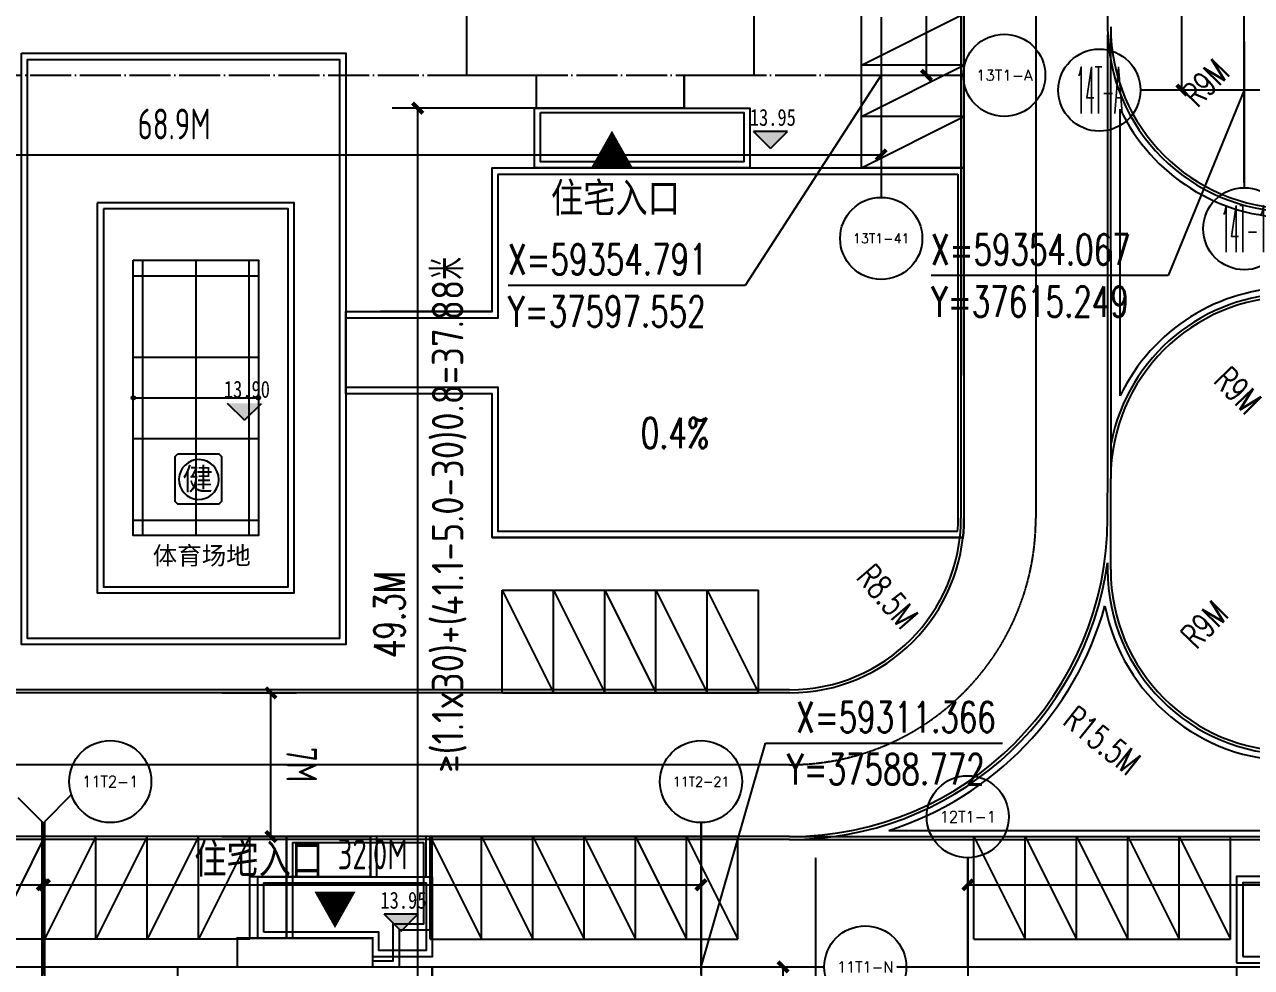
# Model space of a CAD drawing. Header units: inches. Extents: x 12502 to 585460, y 5002 to 415502.
# Drawn here: x 382557 to 442347, y 153013 to 198931 of the extents above; entities that cross this region are included whole.
import ezdxf
from ezdxf.enums import TextEntityAlignment as Align

# ---------------------------------------------------------------- set-up
doc = ezdxf.new("R2010")
doc.units = ezdxf.units.IN
doc.header["$MEASUREMENT"] = 0
for name, pattern in [('ACAD_ISO04W100', [30, 24, -3, 0, -3]), ('DASH', [0.35, 0.25, -0.1]), ('DOTE', [2.42, 2, -0.2, 0.02, -0.2])]:
    doc.linetypes.add(name, pattern=pattern)
for name, color, linetype in [('-1-500室外标高', 4, 'Continuous'), ('@YL', 2, 'Continuous'), ('@填充', 8, 'Continuous'), ('@运动', 2, 'Continuous'), ('AXIS_TEXT', 7, 'Continuous'), ('DIM_COOR', 3, 'Continuous'), ('DIM_SYMB', 3, 'Continuous'), ('DL_道路中线_支路网_', 4, 'ACAD_ISO04W100'), ('DL_道路红线_支路网_', 1, 'Continuous'), ('DOTE', 16, 'Continuous'), ('PUB_DIM', 3, 'Continuous'), ('PUB_TEXT', 7, 'Continuous'), ('RMJM - P1 - P - 120-1$0$文字说明', 7, 'Continuous'), ('SHAPE', 161, 'Continuous'), ('WALL', 4, 'Continuous'), ('YD_设施符号', 7, 'Continuous'), ('入口', 4, 'Continuous'), ('屋顶轮廓', 36, 'Continuous'), ('建筑间距退缩', 5, 'Continuous'), ('扑救面', 2, 'Continuous'), ('竖向标高', 1, 'Continuous'), ('车位', 40, 'Continuous')]:
    doc.layers.add(name, color=color, linetype=linetype)
doc.styles.add('_DIMFONT', font='gbenor.shx', dxfattribs={"bigfont": 'gbcbig.shx'})
doc.styles.add('_TCH_AXIS', font='COMPLEX', dxfattribs={"bigfont": 'GBCBIG'})
doc.styles.add('_TCH_DIM', font='SIMPLEX', dxfattribs={"bigfont": 'GBCBIG'})
doc.styles.add('_TCH_DIM_T3', font='SIMPLEX', dxfattribs={"width": 0.705882, "bigfont": 'GBCBIG'})
doc.styles.add('CHINESE', font='', dxfattribs={"width": 0.8})
doc.styles.add('COMPLEX', font='COMPLEX')
doc.styles.add('DIM_FONT', font='superos.shx', dxfattribs={"width": 0.8, "bigfont": 'haiwenzw.shx'})
doc.styles.add('DIMST', font='', dxfattribs={"width": 0.8})
doc.styles.add('GHTEXTHT', font='')
doc.styles.add('RMJM - P1 - P - 120-1$0$RMJM_TEXT', font='arial.ttf', dxfattribs={"height": 2.5})
doc.styles.get('CHINESE').set_extended_font_data('NSimSun')
doc.styles.get('DIMST').set_extended_font_data('SimSun')
doc.styles.get('GHTEXTHT').set_extended_font_data('SimSun')
doc.dimstyles.new('_TCH_ARCH&&500', dxfattribs={"dimtxt": 1487.5, "dimasz": 500, "dimexe": 1250, "dimexo": 1500, "dimgap": 631.25, "dimtad": 1, "dimdec": 0, "dimzin": 0, "dimdsep": 46, "dimtxsty": '_TCH_DIM_T3', "dimblk": 'ARCHTICK', "dimcen": 0.09, "dimclrt": 7, "dimazin": 2, "dimtfac": 1, "dimtdec": 0, "dimtix": 1, "dimtmove": 2, "dimatfit": 3, "dimfxl": 1, "dimtolj": 1, "dimtzin": 0, "dimarcsym": 0})
doc.dimstyles.new('DIMN500', dxfattribs={"dimscale": 5, "dimtxt": 300, "dimasz": 100, "dimexe": 250, "dimexo": 300, "dimgap": 150, "dimtad": 1, "dimdec": 0, "dimzin": 0, "dimdsep": 46, "dimtxsty": 'DIM_FONT', "dimblk": 'ARCHTICK', "dimcen": 0.09, "dimclrt": 7, "dimazin": 2, "dimtfac": 1, "dimtdec": 0, "dimtix": 1, "dimtmove": 2, "dimatfit": 3, "dimldrblk": 'ARCHTICK', "dimfxl": 1, "dimtolj": 1, "dimtzin": 0, "dimarcsym": 0})

# ---------------------------------------------------------------- blocks, each defined once
blk = doc.blocks.new('车位')
at = {"layer": '车位'}
for p, q in [((2126015, 462726), (2126015, 465226)), ((2131015, 465226), (2126015, 465226)), ((2131015, 462726), (2131015, 465226)), ((2131015, 462726), (2126015, 462726))]:
    blk.add_line(p, q, dxfattribs=at)
blk.add_lwpolyline([(2126015, 462726), (2131015, 465226)], dxfattribs=at)
blk = doc.blocks.new('_ArchTick')
at = {"color": 0, "linetype": 'ByBlock', "const_width": 0.4}
blk.add_lwpolyline([(-0.5, -0.5), (0.5, 0.5)], dxfattribs=at)
blk = doc.blocks.new('*D151')
at = {"layer": 'Defpoints', "color": 0, "transparency": 16777216}
for p in [(63447, -149142), (31446, -155523), (63447, -155523)]:
    blk.add_point(p, dxfattribs=at)
at = {"layer": 'PUB_DIM', "color": 0, "lineweight": -2, "transparency": 16777216}
for p, q in [((31446, -154023), (31446, -147892)), ((63447, -154023), (63447, -147892)), ((31446, -149142), (63447, -149142))]:
    blk.add_line(p, q, dxfattribs=at)
at = {"layer": 'PUB_DIM', "color": 0, "lineweight": -2, "transparency": 16777216, "xscale": 500, "yscale": 500, "zscale": 500, "rotation": 180}
blk.add_blockref('_ArchTick', (31446, -149142), dxfattribs=at)
at = {"layer": 'PUB_DIM', "color": 0, "lineweight": -2, "transparency": 16777216, "xscale": 500, "yscale": 500, "zscale": 500}
blk.add_blockref('_ArchTick', (63447, -149142), dxfattribs=at)
at = {"layer": 'PUB_DIM', "color": 7, "transparency": 16777216, "insert": (47447, -147642), "char_height": 1500, "attachment_point": 5, "style": 'DIM_FONT'}
blk.add_mtext('\\A1;32.0M', dxfattribs=at)
blk = doc.blocks.new('*D153')
at = {"layer": 'Defpoints', "color": 0, "transparency": 16777216}
for p in [(95556, -149141), (63556, -154989), (95556, -154989)]:
    blk.add_point(p, dxfattribs=at)
at = {"layer": 'PUB_DIM', "color": 0, "lineweight": -2, "transparency": 16777216}
for p, q in [((63556, -153489), (63556, -147891)), ((95556, -153489), (95556, -147891)), ((63556, -149141), (95556, -149141))]:
    blk.add_line(p, q, dxfattribs=at)
at = {"layer": 'PUB_DIM', "color": 0, "lineweight": -2, "transparency": 16777216, "xscale": 500, "yscale": 500, "zscale": 500, "rotation": 180}
blk.add_blockref('_ArchTick', (63556, -149141), dxfattribs=at)
at = {"layer": 'PUB_DIM', "color": 0, "lineweight": -2, "transparency": 16777216, "xscale": 500, "yscale": 500, "zscale": 500}
blk.add_blockref('_ArchTick', (95556, -149141), dxfattribs=at)
at = {"layer": 'PUB_DIM', "color": 7, "transparency": 16777216, "insert": (79556, -147641), "char_height": 1500, "attachment_point": 5, "style": 'DIM_FONT'}
blk.add_mtext('\\A1;32.0M', dxfattribs=at)
blk = doc.blocks.new('*D155')
at = {"layer": 'Defpoints', "color": 0, "transparency": 16777216}
for p in [(93210, -153142), (99556, -153142), (93210, -188463)]:
    blk.add_point(p, dxfattribs=at)
at = {"layer": 'PUB_DIM', "color": 0, "lineweight": -2, "transparency": 16777216}
for p, q in [((94710, -153142), (100806, -153142)), ((99556, -188463), (99556, -153142)), ((94710, -188463), (100806, -188463))]:
    blk.add_line(p, q, dxfattribs=at)
at = {"layer": 'PUB_DIM', "color": 0, "lineweight": -2, "transparency": 16777216, "xscale": 500, "yscale": 500, "zscale": 500}
for p, rotation in [((99556, -153142), 90), ((99556, -188463), 270)]:
    blk.add_blockref('_ArchTick', p, dxfattribs=dict(at, rotation=rotation))
at = {"layer": 'PUB_DIM', "color": 7, "transparency": 16777216, "insert": (98056, -170802), "char_height": 1500, "attachment_point": 5, "rotation": 90, "style": 'DIM_FONT'}
blk.add_mtext('\\A1;35.3M', dxfattribs=at)
blk = doc.blocks.new('*D156')
at = {"layer": 'Defpoints', "color": 0, "transparency": 16777216}
for p in [(195220, -152416), (163219, -157959), (195220, -157959)]:
    blk.add_point(p, dxfattribs=at)
at = {"layer": 'PUB_DIM', "color": 0, "lineweight": -2, "transparency": 16777216}
for p, q in [((163219, -156459), (163219, -151166)), ((195220, -156459), (195220, -151166)), ((163219, -152416), (195220, -152416))]:
    blk.add_line(p, q, dxfattribs=at)
at = {"layer": 'PUB_DIM', "color": 0, "lineweight": -2, "transparency": 16777216, "xscale": 500, "yscale": 500, "zscale": 500, "rotation": 180}
blk.add_blockref('_ArchTick', (163219, -152416), dxfattribs=at)
at = {"layer": 'PUB_DIM', "color": 0, "lineweight": -2, "transparency": 16777216, "xscale": 500, "yscale": 500, "zscale": 500}
blk.add_blockref('_ArchTick', (195220, -152416), dxfattribs=at)
at = {"layer": 'PUB_DIM', "color": 7, "transparency": 16777216, "insert": (179219, -150916), "char_height": 1500, "attachment_point": 5, "style": 'DIM_FONT'}
blk.add_mtext('\\A1;32.0M', dxfattribs=at)
blk = doc.blocks.new('*D192')
at = {"layer": 'Defpoints', "color": 0, "transparency": 16777216}
for p in [(299151, -190966), (368061, -190966), (368061, -198184)]:
    blk.add_point(p, dxfattribs=at)
at = {"layer": 'PUB_DIM', "color": 0, "lineweight": -2, "transparency": 16777216}
for p, q in [((299151, -192466), (299151, -199434)), ((368061, -192466), (368061, -199434)), ((299151, -198184), (368061, -198184))]:
    blk.add_line(p, q, dxfattribs=at)
at = {"layer": 'PUB_DIM', "color": 0, "lineweight": -2, "transparency": 16777216, "xscale": 500, "yscale": 500, "zscale": 500, "rotation": 180}
blk.add_blockref('_ArchTick', (299151, -198184), dxfattribs=at)
at = {"layer": 'PUB_DIM', "color": 0, "lineweight": -2, "transparency": 16777216, "xscale": 500, "yscale": 500, "zscale": 500}
blk.add_blockref('_ArchTick', (368061, -198184), dxfattribs=at)
at = {"layer": 'PUB_DIM', "color": 7, "transparency": 16777216, "insert": (333606, -196684), "char_height": 1500, "attachment_point": 5, "style": 'DIM_FONT'}
blk.add_mtext('\\A1;68.9M', dxfattribs=at)
blk = doc.blocks.new('*D194')
at = {"layer": 'Defpoints', "color": 0, "transparency": 16777216}
for p in [(364053, -167811), (370264, -167811), (364053, -194311)]:
    blk.add_point(p, dxfattribs=at)
at = {"layer": 'PUB_DIM', "color": 0, "lineweight": -2, "transparency": 16777216}
for p, q in [((365553, -167811), (371514, -167811)), ((370264, -194311), (370264, -167811)), ((365553, -194311), (371514, -194311))]:
    blk.add_line(p, q, dxfattribs=at)
at = {"layer": 'PUB_DIM', "color": 0, "lineweight": -2, "transparency": 16777216, "xscale": 500, "yscale": 500, "zscale": 500}
for p, rotation in [((370264, -167811), 90), ((370264, -194311), 270)]:
    blk.add_blockref('_ArchTick', p, dxfattribs=dict(at, rotation=rotation))
at = {"layer": 'PUB_DIM', "color": 7, "transparency": 16777216, "insert": (368764, -181061), "char_height": 1500, "attachment_point": 5, "rotation": 90, "style": 'DIM_FONT'}
blk.add_mtext('\\A1;26.5M', dxfattribs=at)
blk = doc.blocks.new('_AXISO')
blk.add_circle((0, 0), 0.5)
at = {"layer": 'AXIS_TEXT', "style": 'COMPLEX', "width": 1.041667}
blk.add_attdef('A', text='', height=0.56, dxfattribs=at).set_placement((-0.25, -0.28), (0.25, -0.28), align=Align.FIT)
blk = doc.blocks.new('*D162')
at = {"layer": 'Defpoints', "color": 0, "transparency": 16777216}
for p in [(408979, -161420), (411788, -161420), (411789, -188495)]:
    blk.add_point(p, dxfattribs=at)
at = {"layer": 'PUB_DIM', "color": 0, "lineweight": -2, "transparency": 16777216}
for p, q in [((410288, -161420), (407729, -161420)), ((408980, -188495), (408979, -161420)), ((410289, -188495), (407730, -188495))]:
    blk.add_line(p, q, dxfattribs=at)
at = {"layer": 'PUB_DIM', "color": 0, "lineweight": -2, "transparency": 16777216, "xscale": 500, "yscale": 500, "zscale": 500}
for p, rotation in [((408979, -161420), 90.00035244811122), ((408980, -188495), 270.0003524481112)]:
    blk.add_blockref('_ArchTick', p, dxfattribs=dict(at, rotation=rotation))
at = {"layer": 'PUB_DIM', "color": 7, "transparency": 16777216, "insert": (410480, -174957), "char_height": 1500, "attachment_point": 5, "rotation": 270.00035, "style": 'DIM_FONT'}
blk.add_mtext('\\A1;27.1M', dxfattribs=at)
blk = doc.blocks.new('D5D6lkx')
at = {"layer": 'SHAPE', "const_width": 100}
blk.add_lwpolyline([(362278, -127352), (362278, -131052), (358878, -131052), (358878, -132652), (351678, -132652), (351678, -131052), (348278, -131052), (348278, -127852)], dxfattribs=at)
blk = doc.blocks.new('D7D8lkx')
at = {"layer": 'SHAPE', "const_width": 100}
for points in [[(415823, -102809), (413723, -102809), (413722, -84436), (468077, -84436), (472928, -89493), (472928, -130973), (461132, -130973), (461132, -114712)], [(467138, -86637), (468077, -84436)], [(415823, -102609), (413923, -102609), (413922, -86636), (467138, -86637), (470728, -90378), (470728, -94911)], [(470728, -90378), (472928, -89493)], [(461332, -114712), (461332, -128773), (470732, -128773), (470732, -99511)], [(470732, -128773), (472928, -130969)]]:
    blk.add_lwpolyline(points, dxfattribs=at)
for points in [[(422930, -113111), (419522, -113111), (419522, -109911), (419522, -109411), (418322, -109411), (418322, -106411), (421222, -106411), (421222, -104011), (418822, -104011), (418822, -102811), (415823, -102809), (415822, -99511), (414222, -99511), (414222, -94911), (420422, -94911), (420422, -92911), (424422, -92911), (424422, -95611), (431022, -95611), (431022, -92561), (435722, -92561), (435722, -94561), (438722, -94561), (438722, -93061), (442722, -93061), (442722, -99161), (441122, -99161), (441122, -102011), (437347, -102011), (437347, -104011), (431622, -104011), (431622, -106411), (434522, -106411), (434522, -109211), (434522, -109411), (433322, -109411), (433322, -113111), (429922, -113111), (429922, -114711), (422922, -114711)], [(462624, -113111), (466032, -113111), (466032, -109911), (466032, -109411), (467232, -109411), (467232, -106411), (464332, -106411), (464332, -104011), (466732, -104011), (466732, -102811), (469732, -102809), (469732, -99511), (471332, -99511), (471332, -94911), (465132, -94911), (465132, -92911), (461132, -92911), (461132, -95611), (454532, -95611), (454532, -92561), (449832, -92561), (449832, -94561), (446832, -94561), (446832, -93061), (442832, -93061), (442832, -99161), (444432, -99161), (444432, -102011), (448207, -102011), (448207, -104011), (453932, -104011), (453932, -106411), (451032, -106411), (451032, -109211), (451032, -109411), (452232, -109411), (452232, -113111), (455632, -113111), (455632, -114711), (462632, -114711)], [(424222, -95611), (424222, -102361), (431222, -102361), (431222, -95611)], [(454332, -95611), (461332, -95611), (461332, -102361), (454332, -102361)]]:
    blk.add_lwpolyline(points, close=True, dxfattribs=at)
blk = doc.blocks.new('D1D2lkx')
at = {"layer": 'SHAPE', "const_width": 100}
blk.add_lwpolyline([(69584, -84040), (69584, -80746), (72484, -80740), (72484, -79340), (79084, -79340), (79084, -80740), (81984, -80740), (81984, -84040)], dxfattribs=at)
blk = doc.blocks.new('D3D4lkx')
at = {"layer": 'SHAPE', "const_width": 100}
blk.add_lwpolyline([(180789, -81227), (177889, -81227), (177889, -84527)], dxfattribs=at)
blk = doc.blocks.new('ymq')
at = {"layer": '@运动', "color": 1}
blk.add_lwpolyline([(0, 13400), (6100, 13400)], dxfattribs=at)
blk.add_lwpolyline([(0, 13400), (6100, 13400), (6100, 0), (0, 0)], close=True, dxfattribs=at)
at = {"layer": '@运动', "color": 8}
for points in [[(460, 13400), (460, 0)], [(3050, 13400), (3050, 0)], [(5640, 13400), (5640, 0)], [(0, 12650), (6026, 12650), (6100, 12650)], [(0, 8680), (6010, 8680), (6100, 8680)], [(0, 6700), (5999, 6700), (6100, 6700)], [(0, 4720), (5975, 4720), (6100, 4720)], [(0, 750), (5930, 750), (6100, 750)]]:
    blk.add_lwpolyline(points, dxfattribs=at)
for centre in [(0, 6700), (6100, 6700)]:
    blk.add_circle(centre, 90, dxfattribs=at)
blk = doc.blocks.new('*D303')
at = {"layer": 'Defpoints', "color": 0, "transparency": 16777216}
for p in [(390673, 166386), (394564, 166386), (390673, 159386)]:
    blk.add_point(p, dxfattribs=at)
at = {"layer": 'PUB_DIM', "color": 0, "lineweight": -2, "transparency": 16777216}
for p, q in [((392173, 166386), (395814, 166386)), ((394564, 159386), (394564, 166386)), ((392173, 159386), (395814, 159387))]:
    blk.add_line(p, q, dxfattribs=at)
at = {"layer": 'PUB_DIM', "color": 0, "lineweight": -2, "transparency": 16777216, "xscale": 500, "yscale": 500, "zscale": 500}
for p, rotation in [((394564, 166386), 90.00087430438565), ((394564, 159386), 270.0008743043857)]:
    blk.add_blockref('_ArchTick', p, dxfattribs=dict(at, rotation=rotation))
at = {"layer": 'PUB_DIM', "color": 7, "transparency": 16777216, "insert": (396064, 162886), "char_height": 1500, "attachment_point": 5, "rotation": 270.00087, "style": 'DIM_FONT'}
blk.add_mtext('\\A1;7M', dxfattribs=at)
blk = doc.blocks.new('*D316')
at = {"layer": 'Defpoints', "color": 0, "transparency": 16777216}
for p in [(401716, 194861), (409122, 194861), (409122, 145538)]:
    blk.add_point(p, dxfattribs=at)
at = {"layer": 'PUB_DIM', "color": 0, "lineweight": -2, "transparency": 16777216}
for p, q in [((407622, 194861), (400466, 194861)), ((401716, 145538), (401716, 194861)), ((407622, 145538), (400466, 145538))]:
    blk.add_line(p, q, dxfattribs=at)
at = {"layer": 'PUB_DIM', "color": 0, "lineweight": -2, "transparency": 16777216, "xscale": 500, "yscale": 500, "zscale": 500}
for p, rotation in [((401716, 194861), 90), ((401716, 145538), 270)]:
    blk.add_blockref('_ArchTick', p, dxfattribs=dict(at, rotation=rotation))
at = {"layer": 'PUB_DIM', "color": 7, "transparency": 16777216, "insert": (400341, 170200), "char_height": 1487.5, "attachment_point": 5, "rotation": 90, "style": '_TCH_DIM_T3'}
blk.add_mtext('\\A1;49.3M', dxfattribs=at)
blk = doc.blocks.new('D1D2dwzx')
at = {"layer": 'DOTE', "linetype": 'DOTE'}
for p, q in [((63446.4, -146067.7), (63446.4, -193599.9)), ((63556.8, -146067.4), (63556.5, -193599.9)), ((95556.5, -146114.9), (95556.5, -193599.9)), ((27973.7, -153142.4), (101558.5, -153142.4))]:
    blk.add_line(p, q, dxfattribs=at)
at = {"layer": 'PUB_DIM'}
for p, q in [((62262.1, -144883.4), (63447.1, -146068.4)), ((64870.7, -144753.5), (63556.8, -146067.4)), ((63447.1, -150068.4), (63447.1, -146068.4)), ((63556.8, -150067.4), (63556.8, -146067.4)), ((95556.5, -148514.9), (95556.5, -146114.9)), ((99158.5, -153142.4), (101558.5, -153142.4))]:
    blk.add_line(p, q, dxfattribs=at)
for centre in [(66765.9, -144114.9), (95556.5, -144114.9), (103558.5, -153142.4)]:
    blk.add_circle(centre, 2000, dxfattribs=at)
at = {"layer": 'AXIS_TEXT', "style": '_TCH_AXIS'}
for s, height, p, p2 in [('11T2-1', 554.2, (65393.6, -144392), (68138.3, -144392)), ('11T2-21', 467.54, (94176.1, -144348.7), (96936.8, -144348.7)), ('11T1-N', 529.71, (102183.8, -153407.2), (104933.2, -153407.2))]:
    blk.add_text(s, height=height, dxfattribs=at).set_placement(p, p2, align=Align.FIT)
at = {"layer": 'PUB_DIM'}
for p1, p2, distance, text, picture, middle in [((31446.4, -155522.7), (63446.7, -155522.7), 6380.3, '32.0M', '*D151', (47446.6, -147642.4)), ((63556.5, -154988.8), (95556.1, -154988.8), 5847.4, '32.0M', '*D153', (79556.3, -147641.4)), ((93210.4, -188462.5), (93210.4, -153142.4), -6346.1, '35.3M', '*D155', (98056.5, -170802.5))]:
    dim = blk.add_aligned_dim(p1=p1, p2=p2, distance=distance, text=text, dimstyle='DIMN500', dxfattribs=at)
    dim.commit()
    dim.dimension.update_dxf_attribs({"geometry": picture, "text_midpoint": middle})
blk = doc.blocks.new('D3D4dwzx')
at = {"layer": 'DOTE', "linetype": 'DOTE'}
for p, q in [((163219.3, -151100.9), (163219.3, -196873.1)), ((159746.6, -156415.6), (232629.3, -156415.6))]:
    blk.add_line(p, q, dxfattribs=at)
at = {"layer": 'PUB_DIM'}
blk.add_line((163219.3, -153500.9), (163219.3, -151100.9), dxfattribs=at)
blk.add_circle((163219.3, -149100.9), 2000, dxfattribs=at)
at = {"layer": 'AXIS_TEXT', "style": '_TCH_AXIS'}
blk.add_text('12T1-1', height=554.2, dxfattribs=at).set_placement((161847, -149378), (164591.6, -149378), align=Align.FIT)
at = {"layer": 'PUB_DIM'}
dim = blk.add_aligned_dim(p1=(163219.3, -157959.3), p2=(195219.6, -157959.3), distance=5543.7, text='32.0M', dimstyle='DIMN500', dxfattribs=at)
dim.commit()
dim.dimension.update_dxf_attribs({"geometry": '*D156', "text_midpoint": (179219.5, -150915.6)})
blk = doc.blocks.new('D5D6dwzx')
at = {"layer": 'DOTE', "linetype": 'DOTE', "ltscale": 1000}
for p, q in [((368061.1, -164867.8), (368061.1, -197855.9)), ((297553.3, -194311.2), (369659, -194311.2))]:
    blk.add_line(p, q, dxfattribs=at)
at = {"layer": 'PUB_DIM'}
for p, q in [((369659, -194311.2), (372059, -194311.2)), ((368061.1, -197855.9), (368061.1, -200255.9))]:
    blk.add_line(p, q, dxfattribs=at)
for centre in [(374059, -194311.2), (368061.1, -202255.9)]:
    blk.add_circle(centre, 2000, dxfattribs=at)
at = {"layer": 'AXIS_TEXT', "style": '_TCH_AXIS'}
for s, height, p, p2 in [('13T1-A', 516.01, (372683, -194569.2), (375435, -194569.2)), ('13T1-41', 467.54, (366680.8, -202489.6), (369441.5, -202489.6))]:
    blk.add_text(s, height=height, dxfattribs=at).set_placement(p, p2, align=Align.FIT)
at = {"layer": 'PUB_DIM'}
for p1, p2, distance, text, picture, middle in [((364053.1, -194311.2), (364053.1, -167811.2), -6211.1, '26.5M', '*D194', (368764.2, -181061.2)), ((299151.2, -190966.5), (368061.1, -190966.5), -7217.3, '68.9M', '*D192', (333606.1, -196683.8))]:
    dim = blk.add_aligned_dim(p1=p1, p2=p2, distance=distance, text=text, dimstyle='DIMN500', dxfattribs=at)
    dim.commit()
    dim.dimension.update_dxf_attribs({"geometry": picture, "text_midpoint": middle})
blk = doc.blocks.new('D7D8dwzx')
at = {"layer": 'DOTE', "linetype": 'DOTE'}
for p, q in [((412021.5, -193009.6), (412021.5, -157500.6)), ((443036.5, -188494.8), (409677.7, -188494.8))]:
    blk.add_line(p, q, dxfattribs=at)
at = {"layer": 'PUB_DIM'}
for p, q in [((412021.5, -186127.1), (412021.5, -193246)), ((410956.7, -188494.8), (406956.7, -188494.8))]:
    blk.add_line(p, q, dxfattribs=at)
ref = blk.add_blockref('_AXISO', (404956.7, -188494.8), dxfattribs=dict(at, xscale=4000, yscale=4000, zscale=4000))
ref.add_attrib('A', '14T-A', dxfattribs={"layer": 'AXIS_TEXT', "height": 2262.74, "style": '_TCH_AXIS', "width": 0.212121}).set_placement((403825.3, -189626.1), (406088, -189626.1), align=Align.FIT)
ref = blk.add_blockref('_AXISO', (412021.5, -195246), dxfattribs=dict(at, xscale=4000, yscale=4000, zscale=4000))
ref.add_attrib('A', '14T-1', dxfattribs={"layer": 'AXIS_TEXT', "height": 2262.74, "style": '_TCH_AXIS', "width": 0.233333}).set_placement((410890.2, -196377.4), (413152.9, -196377.4), align=Align.FIT)
dim = blk.add_aligned_dim(p1=(411788.5, -188494.8), p2=(411788.4, -161419.9), distance=2808.9, text='27.1M', dimstyle='DIMN500', dxfattribs=at)
dim.commit()
dim.dimension.update_dxf_attribs({"geometry": '*D162', "text_midpoint": (410479.6, -174957.4)})

msp = doc.modelspace()

# ---------------------------------------------------------------- hatches: boundary and pattern name
at = {"layer": '-1-500室外标高'}
for points in [[(418906.6, 192899.3), (419731.6, 193724.3), (418081.6, 193724.3)], [(393276.9, 179657), (394101.9, 180482), (392451.9, 180482)], [(400905.7, 154774.4), (401730.7, 155599.4), (400080.7, 155599.4)]]:
    msp.add_hatch(color=113, dxfattribs=at).paths.add_polyline_path(points)

# ---------------------------------------------------------------- linework, layer by layer
at = {"layer": '-1-500室外标高', "color": 113}
for p, q in [((418906.6, 192899.3), (418081.6, 193724.3)), ((419731.6, 193724.3), (418081.6, 193724.3)), ((418906.6, 192899.3), (419731.6, 193724.3)), ((393276.9, 179657), (392451.9, 180482)), ((393276.9, 179657), (394101.9, 180482)), ((400905.7, 154774.4), (400080.7, 155599.4)), ((401730.7, 155599.4), (400080.7, 155599.4)), ((400905.7, 154774.4), (401730.7, 155599.4))]:
    msp.add_line(p, q, dxfattribs=at)
at = {"layer": '@YL', "color": 8}
msp.add_line((424671.4, 159686.4, 0), (467017, 159686.4, 0), dxfattribs=at)
at = {"layer": '@YL'}
msp.add_line((419837.9, 159386.4), (467017, 159386.4, 0), dxfattribs=at)
at = {"layer": '@YL', "color": 8, "elevation": 0}
msp.add_lwpolyline([(382407, 197536.4), (398207, 197536.4), (398207, 168736.4), (382407, 168736.4)], close=True, dxfattribs=at)
at = {"layer": '@YL', "elevation": 0}
for points in [[(382707, 169036.4), (382707, 197236.4), (397907, 197236.4), (397907, 169036.4)], [(382707, 197236.4), (397907, 197236.4), (397907, 169036.4), (382707, 169036.4)]]:
    msp.add_lwpolyline(points, close=True, dxfattribs=at)
at = {"layer": '@YL'}
for points in [[(407403.1, 194860.9), (417902.9, 194860.9), (417902.9, 191949.4), (407403.1, 191949.4)], [(393537.7, 159386.4), (399422.6, 159386.4), (399422.6, 157431.3), (393537.7, 157431.3)]]:
    msp.add_lwpolyline(points, close=True, dxfattribs=at)
at = {"layer": '@YL', "color": 8}
for points in [[(407703.1, 194649.4), (417602.9, 194649.4), (417602.9, 192249.4), (407703.1, 192249.4)], [(386103.1, 190249.6), (386103.1, 171249.6), (395703.1, 171249.6), (395703.1, 190249.6)], [(394222.7, 154731.3), (394222.7, 157131.3), (402122.6, 157131.3), (402122.6, 153831.3), (399822.7, 153831.3), (399822.7, 154731.3)], [(441923.2, 153539.1), (444223, 153539.1), (444223, 154738.5), (450823, 154738.5), (450823, 157138.5), (441923.2, 157138.5)]]:
    msp.add_lwpolyline(points, close=True, dxfattribs=at)
for points, elevation in [([(435953.3, 180849.4), (435947.9, 194813.8)], 0), ([(435487.9, 172386.4), (435487.9, 176826)], 0.1), ([(398207, 169886.4), (398207, 168736.4)], 0)]:
    msp.add_lwpolyline(points, dxfattribs=dict(at, elevation=elevation))
at = {"layer": '@YL'}
msp.add_lwpolyline([(428337.9, 191949.2), (428337.9, 174886.4, -0.0276265), (428286.1, 173949.2), (405337.8, 173949.4), (405337.8, 180950.8), (398207, 180950.8), (398207, 184950.7), (405337.9, 184950.7), (405338, 191949.6), (428337.9, 191949.2)], format="xyb", dxfattribs=at)
at = {"layer": '@YL', "color": 8}
msp.add_lwpolyline([(428037.9, 191649.2), (428037.9, 174886.4, -0.0194474), (428013.1, 174249.2), (405637.8, 174249.4), (405637.8, 181250.8), (398207, 181250.8), (398207, 184650.7), (405637.9, 184650.7), (405638, 191649.6)], format="xyb", close=True, dxfattribs=at)
at = {"layer": '@YL'}
for points in [[(386403.1, 189949.6), (386403.1, 171549.6), (395403.1, 171549.6), (395403.1, 189949.6), (386403.1, 189949.6)], [(405337.9, 184950.7), (399907, 184950.7)], [(405337.8, 180950.8), (399907, 180950.7)], [(395318.1, 159386.4), (395321.7, 154438.1)], [(395322.8, 154438.1), (395322.8, 159386.4)], [(400822.7, 153038.1), (400822.8, 154837.6), (402322.8, 154837.6), (402322.8, 159386.4), (395322.8, 159386.4)], [(399422.6, 157431.3), (399422.6, 159386.4)], [(402322.8, 154837.5), (402322.8, 159386.4)], [(402422.6, 157431.3), (402422.6, 159386.4)], [(393922.7, 154431.3), (393922.7, 157431.3), (402422.6, 157431.3), (402422.6, 153531.3), (399522.7, 153531.3), (399522.7, 154431.3), (393922.7, 154431.3)], [(402422.6, 154431.3), (402422.6, 157431.3)], [(441623.2, 153239.1), (444523, 153239.1), (444523, 154438.5), (451123, 154438.5), (451123, 157438.5), (441623.2, 157438.5), (441623.2, 153239.1)]]:
    msp.add_lwpolyline(points, dxfattribs=at)
at = {"layer": '@YL', "color": 8}
for points in [[(399722.6, 157431.3), (399722.6, 159386.4)], [(402122.6, 157431.3), (402122.6, 159386.4)]]:
    msp.add_lwpolyline(points, dxfattribs=at)
at = {"layer": '@YL'}
for centre, start, end in [((444337.9, 198826, 0), 180, 270), ((444337.9, 176826, 0), 90, 168.969088), ((444337.9, 172386.4, 0.1), 180, 270)]:
    msp.add_arc(centre, 9000, start, end, dxfattribs=at)
at = {"layer": '@YL', "color": 8}
for centre, radius, start, end in [((444337.9, 198826, 0), 9300, 205.557528, 270), ((444337.9, 176826, 0), 9300, 90, 154.365317), ((444337.9, 176826, 0), 8850, 90, 180), ((444337.9, 172386.4, 0.1), 8850, 180, 270), ((444337.9, 172386.4, 0.1), 9300, 190.942603, 270)]:
    msp.add_arc(centre, radius, start, end, dxfattribs=at)
at = {"layer": '@填充'}
msp.add_lwpolyline([(399522.4, 153337.3), (400522.7, 153337.3), (400522.8, 155137.6), (402022.8, 155137.6), (402022.8, 159086.4), (395618.3, 159086.4), (395621.7, 154438.1)], dxfattribs=at)
at = {"layer": 'DIM_COOR', "color": 3}
for p, q in [((424303.1, 196460.9), (417669.4, 186229.3)), ((441999.5, 195737.3), (438286.6, 186705.8)), ((438286.6, 186705.8), (426736.6, 186705.8)), ((417669.4, 186229.3), (406119.4, 186229.3)), ((415522.8, 153036.3), (418664.6, 163935.2)), ((418664.6, 163935.2), (430214.6, 163935.2))]:
    msp.add_line(p, q, dxfattribs=at)
at = {"layer": 'DIM_SYMB'}
msp.add_lwpolyline([(416516.5, 179039.1, 0, 0, 0), (420517.5, 179039.1, 400, 0, 0), (422017.5, 179039.1, 0, 0, 0)], format="xyseb", dxfattribs=at)
at = {"layer": 'DL_道路中线_支路网_', "color": 8}
for p, q in [((431822.3, 291165.3), (431837.9, 174886.4, 0)), ((419837.9, 162886.4, 0), (361507.7, 162886.4, 0))]:
    msp.add_line(p, q, dxfattribs=at)
msp.add_arc((419837.9, 174886.4, 0), 12000, 270, 0, dxfattribs=at)
at = {"layer": 'DL_道路红线_支路网_', "color": 8}
for p, q in [((428187.9, 231474.2), (428187.9, 174886.4, 0)), ((419837.9, 166536.4), (361507.7, 166536.4, 0)), ((419837.9, 159236.4), (290432.1, 159236.4)), ((419837.9, 159236.4), (467017, 159236.4, 0))]:
    msp.add_line(p, q, dxfattribs=at)
at = {"layer": 'DL_道路红线_支路网_', "color": 4}
for p, q in [((428337.9, 231474.2), (428337.9, 174886.4, 0)), ((435337.9, 231474.2, 0), (435337.9, 198826, 0)), ((435337.9, 172724.8, 0), (435337.9, 172386.4, 0)), ((419837.9, 166386.4), (361507.7, 166386.4, 0)), ((419837.9, 166386.4), (361507.7, 166386.4, 0)), ((419837.9, 159386.4), (290432.1, 159386.4)), ((419116.4, 159386.4), (340507.7, 159386.4))]:
    msp.add_line(p, q, dxfattribs=at)
at = {"layer": 'DL_道路红线_支路网_', "color": 4, "elevation": 0}
msp.add_lwpolyline([(435354.6, 177374.6), (435346.5, 198433.1)], dxfattribs=at)
at = {"layer": 'DL_道路红线_支路网_', "color": 8, "elevation": 0}
msp.add_lwpolyline([(435504.6, 177374.7), (435496.5, 198433.2)], dxfattribs=at)
at = {"layer": 'DL_道路红线_支路网_', "color": 8}
for centre, radius, start, end in [((444337.9, 198826, 0), 8850, 180, 270), ((419837.9, 174886.4, 0), 8350, 270, 0), ((419837.9, 174886.4, 0), 15650, 270, 352.060858), ((419837.9, 174886.4, 0), 15950, 287.640243, 344.489094)]:
    msp.add_arc(centre, radius, start, end, dxfattribs=at)
at = {"layer": 'DL_道路红线_支路网_', "color": 4}
for radius in [8500, 15500]:
    msp.add_arc((419837.9, 174886.4, 0), radius, 270, 0, dxfattribs=at)
at = {"layer": 'PUB_DIM'}
for points in [[(441956.5, 196399.3, 0, 0, 0), (438594.4, 192973.4, 264, 0, 0), (438034.1, 192402.4, 0, 0, 0)], [(441956.5, 179264, 0, 0, 0), (438594.4, 182689.9, 264, 0, 0), (438034.1, 183260.9, 0, 0, 0)], [(422399.4, 171955.1, 0, 0, 0), (424894.8, 169079.7, 264, 0, 0), (425419.2, 168475.5, 0, 0, 0)], [(441896.3, 170019.3, 0, 0, 0), (438534.3, 166593.4, 264, 0, 0), (437973.9, 166022.4, 0, 0, 0)], [(436292.8, 161678.6, 0, 0, 0), (432549.5, 164683.2, 264, 0, 0), (431925.6, 165184, 0, 0, 0)]]:
    msp.add_lwpolyline(points, format="xyseb", dxfattribs=at)
at = {"layer": 'WALL', "elevation": 0}
msp.add_lwpolyline([(435337.9, 174886.4), (435354.6, 177374.6)], dxfattribs=at)
at = {"layer": 'YD_设施符号'}
msp.add_lwpolyline([(390026.9, 178025.3), (392026.1, 178025.5), (392151.5, 177900.2), (392151.8, 175697.2), (392026.4, 175571.8), (390027.2, 175571.5), (389901.8, 175696.9), (389901.5, 177899.9)], close=True, dxfattribs=at)
msp.add_lwpolyline([(392020.1, 176769.6, 60.1359077), (392017.7, 176705.1)], format="xyb", close=True, dxfattribs=at)
at = {"layer": '入口'}
for points in [[(411183, 193764.6, 0, 2000, 0), (411183, 191993.3, 2000, 2000, 0)], [(397686, 154928.3, 0, 2000, 0), (397686, 156699.6, 2000, 2000, 0)]]:
    msp.add_lwpolyline(points, format="xyseb", dxfattribs=at)
at = {"layer": '扑救面', "color": 8, "linetype": 'DASH', "elevation": 0}
msp.add_lwpolyline([(428337.9, 181826), (428340.9, 222799.1)], dxfattribs=at)
at = {"layer": '扑救面'}
for points in [[(405338, 191949.6), (428337.9, 191949.2)], [(405337.8, 173949.6), (428336.2, 173949.2)]]:
    msp.add_lwpolyline(points, dxfattribs=at)
at = {"layer": '扑救面', "color": 8, "linetype": 'DASH', "ltscale": 3}
msp.add_lwpolyline([(421116.4, 132938.5), (421116.4, 158374.3)], dxfattribs=at)

# ---------------------------------------------------------------- block references
for name, p in [('D5D6dwzx', (56242, 390772.1)), ('D7D8dwzx', (29977.9, 384232.1)), ('D3D4dwzx', (265303.8, 309453)), ('D1D2dwzx', (319966.4, 306178.7))]:
    msp.add_blockref(name, p)
at = {"layer": '@YL'}
msp.add_blockref('ymq', (387853.1, 174049.6), dxfattribs=at)
at = {"layer": '屋顶轮廓'}
for name, p in [('D5D6lkx', (55825.2, 327513.3)), ('D7D8lkx', (27777.3, 308848.7)), ('D3D4lkx', (263733.9, 234265.2)), ('D1D2lkx', (320438.3, 233778.1))]:
    msp.add_blockref(name, p, dxfattribs=at)
at = {"layer": '车位'}
for p, rotation in [((-1702722.7, -265565.8), 359.9943960965815), ((-1702722.7, -268065.6), 359.9943960965815), ((-1702722.7, -270565.6, 0), 359.9943960965815), ((-57148.4, 2297347.3), 270.006738998017), ((-54648.2, 2297347.3), 270.006738998017), ((-51870.5, 2297407.9), 269.9992713942784), ((-49370.5, 2297407.9), 269.9992713942784), ((-46870.5, 2297407.9), 269.9992713942784), ((-60398, 2285402.9), 269.9998554775494), ((-57898, 2285402.9), 269.9998554775494), ((-55398, 2285402.9), 269.9998554775494), ((-52898, 2285402.9), 269.9998554775494), ((-50398, 2285402.9), 269.9998554775494), ((-47898, 2285402.9), 269.9998554775494), ((-33895.5, 2285402.9), 269.9998554775494), ((-31395.5, 2285402.9), 269.9998554775494), ((-28895.5, 2285402.9), 269.9998554775494), ((-26395.5, 2285402.9), 269.9998554775494), ((-23895.5, 2285402.8), 269.9998554775494)]:
    msp.add_blockref('车位', p, dxfattribs=dict(at, rotation=rotation))
at = {"layer": '车位', "xscale": -1, "rotation": 90.00087430423437}
for p in [(846231.3, 2285408.9), (848731.3, 2285408.9), (851231.3, 2285408.9), (853731.3, 2285408.9), (856231.3, 2285408.9)]:
    msp.add_blockref('车位', p, dxfattribs=at)

# ---------------------------------------------------------------- texts
at = {"layer": '-1-500室外标高', "color": 113, "style": 'DIMST', "width": 0.8}
for s, p in [('13.95', (417900.9, 193999.3)), ('13.90', (392271.2, 180757)), ('13.95', (399899.9, 155874.4))]:
    msp.add_text(s, height=825, dxfattribs=at).set_placement(p)
at = {"layer": 'PUB_DIM', "color": 7, "style": '_TCH_DIM', "width": 0.705882}
for s, rotation, p in [('R9M', 45.539405, (439718.9, 194840.2)), ('R9M', 314.460595, (440439.8, 181530.5)), ('R8.5M', 310.953067, (423042.9, 171984)), ('R9M', 45.539405, (439658.7, 168460.2)), ('R15.5M', 321.247233, (433084, 164901.8))]:
    msp.add_text(s, height=1190, rotation=rotation, dxfattribs=at).set_placement(p)
at = {"layer": 'PUB_TEXT', "style": '_TCH_DIM', "width": 0.705882}
for s, p in [('X=59354.067', (426736.6, 187230.8)), ('X=59354.791', (406119.4, 186754.3)), ('Y=37615.249', (426736.6, 184693.3)), ('Y=37597.552', (406119.4, 184216.8)), ('0.4%', (412591.5, 178295.4)), ('X=59311.366', (420164.6, 164460.2)), ('Y=37588.772', (419714.6, 161922.7))]:
    msp.add_text(s, height=1487.5, dxfattribs=at).set_placement(p)
at = {"layer": 'RMJM - P1 - P - 120-1$0$文字说明', "insert": (393579.7, 173509.2), "char_height": 875, "width": 5655.922, "attachment_point": 3, "style": 'RMJM - P1 - P - 120-1$0$RMJM_TEXT'}
msp.add_mtext('{\\fSimSun|b0|i0|c134|p2;体育场地}', dxfattribs=at)
at = {"layer": 'YD_设施符号', "style": 'GHTEXTHT'}
msp.add_text('健', height=1087.5, rotation=0.00703, dxfattribs=at).set_placement((390245.2, 176258.2))
at = {"layer": '建筑间距退缩', "color": 7, "linetype": 'ByBlock', "ltscale": 10, "insert": (403251.1, 175054.6), "char_height": 1536, "attachment_point": 5, "rotation": 90, "style": '_DIMFONT'}
msp.add_mtext('\\A1;≥(1.1x30)+(41.1-5.0-30)0.8=37.88米', dxfattribs=at)
at = {"layer": '竖向标高', "color": 1, "char_height": 1440, "width": 45885.91, "attachment_point": 3, "style": 'CHINESE'}
for insert in [(414492.8, 191217.4), (397113.5, 159029.2)]:
    msp.add_mtext('{\\fSimSun|b0|i0|c134|p2;住宅入口}', dxfattribs=dict(at, insert=insert))

# ---------------------------------------------------------------- dimensions: what is measured, and where the dimension line sits
at = {"layer": 'PUB_DIM'}
for p1, p2, distance, text, dimstyle, picture, middle in [((409122.4, 145538.1), (409122.4, 194860.9), 7406.7, '49.3M', '_TCH_ARCH&&500', '*D316', (400340.7, 170199.5)), ((390672.9, 159386.4), (390672.8, 166386.4), -3891.3, '7M', 'DIMN500', '*D303', (396064.1, 162886.5))]:
    dim = msp.add_aligned_dim(p1=p1, p2=p2, distance=distance, text=text, dimstyle=dimstyle, dxfattribs=at)
    dim.commit()
    dim.dimension.update_dxf_attribs({"geometry": picture, "text_midpoint": middle})

doc.saveas('drawing.dxf')
